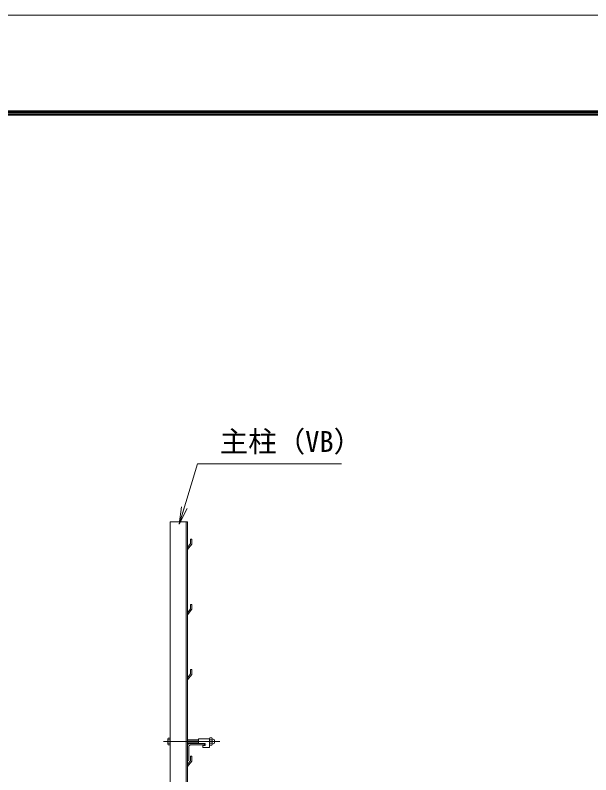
# Model space of a CAD drawing. Units: millimetres, scale not verified. Extents: x -4200 to 4200, y -2970 to 2970.
# Drawn here: x -300 to 1025, y 1222 to 2970 of the extents above; entities that cross this region are included whole.
import ezdxf
from ezdxf.enums import TextEntityAlignment as Align

# ---------------------------------------------------------------- set-up
doc = ezdxf.new("R2010")
doc.units = ezdxf.units.MM
doc.header["$LTSCALE"] = 20
doc.linetypes.add('USER1', pattern=[50.8, 31.75, -6.35, 6.35, -6.35])
for name, color, linetype, lineweight in [('0-0_D-STR1', 1, 'Continuous', 18), ('0-1_D-BMK', 2, 'USER1', 13), ('0-6_D-STR3', 3, 'Continuous', 13), ('0-7_D-STR-TXT', 7, 'Continuous', 9), ('0-8_0', 7, 'Continuous', 9), ('0-B_D-TTL', 7, 'Continuous', 9)]:
    doc.layers.add(name, color=color, linetype=linetype, lineweight=lineweight)
doc.styles.add('ＭＳ ゴシック', font='')
doc.styles.get('ＭＳ ゴシック').set_extended_font_data('MS Gothic')

# ---------------------------------------------------------------- blocks, each defined once
blk = doc.blocks.new('_Open')
at = {"layer": '0-8_0'}
blk.add_line((-20, 3.33), (0, 0), dxfattribs=at)
blk.add_lwpolyline([(-20, -3.33), (0, 0), (-20, 0)], dxfattribs=at)

msp = doc.modelspace()

# ---------------------------------------------------------------- linework, layer by layer
at = {"layer": '0-0_D-STR1'}
for p, q in [((56.53, -111.02), (56.53, 1803.98)), ((96.53, 1803.98), (56.53, 1803.98)), ((93.03, -111.02), (93.03, 1803.98)), ((96.53, -111.02), (96.53, 1803.98)), ((103.53, 1753.98), (96.53, 1744.93)), ((106.53, 1752.86), (96.53, 1740.36)), ((103.53, 1763.86), (103.53, 1753.98)), ((103.53, 1763.86), (106.53, 1763.86)), ((106.53, 1763.86), (106.53, 1752.86)), ((96.53, 1744.93), (96.53, 1740.36)), ((103.53, 1613.86), (103.53, 1603.98)), ((103.53, 1603.98), (96.53, 1594.93)), ((106.53, 1602.86), (96.53, 1590.36)), ((96.53, 1594.93), (96.53, 1590.36)), ((103.53, 1453.98), (96.53, 1444.93)), ((106.53, 1452.86), (96.53, 1440.36)), ((103.53, 1463.86), (103.53, 1453.98)), ((103.53, 1463.86), (106.53, 1463.86)), ((106.53, 1463.86), (106.53, 1452.86)), ((96.53, 1444.93), (96.53, 1440.36)), ((136.53, 1293.98), (101.53, 1293.98)), ((136.53, 1292.98), (136.53, 1293.98)), ((96.53, 1288.98), (96.53, 1253.98)), ((99.53, 1286.48), (99.53, 1255.98)), ((134.53, 1290.98), (104.03, 1290.98)), ((103.53, 1264.36), (103.53, 1254.48)), ((103.53, 1264.36), (106.53, 1264.36)), ((106.53, 1264.36), (106.53, 1253.36)), ((103.53, 1254.48), (96.53, 1245.43)), ((97.53, 1253.98), (96.53, 1253.98)), ((106.53, 1253.36), (96.53, 1240.86)), ((96.53, 1245.43), (96.53, 1240.86))]:
    msp.add_line(p, q, dxfattribs=at)
msp.add_lwpolyline([(103.53, 1613.86), (106.53, 1613.86), (106.53, 1602.86)], dxfattribs=at)
for centre, radius, start, end in [((101.53, 1288.98), 5, 90, 180), ((104.03, 1286.48), 4.5, 90, 180), ((134.53, 1292.98), 2, 270, 0), ((97.53, 1255.98), 2, 270, 0)]:
    msp.add_arc(centre, radius, start, end, dxfattribs=at)
at = {"layer": '0-1_D-BMK'}
msp.add_line((170.76, 1298.48), (41.53, 1298.48), dxfattribs=at)
at = {"layer": '0-6_D-STR3'}
for p, q in [((51.23, 1304.78), (51.92, 1305.99)), ((51.23, 1304.78), (51.23, 1292.18)), ((56.53, 1305.99), (51.92, 1305.99)), ((56.53, 1302.23), (51.92, 1302.23)), ((56.53, 1294.73), (51.92, 1294.73)), ((56.53, 1305.99), (56.53, 1290.97)), ((96.53, 1302.48), (121.78, 1302.48)), ((96.53, 1301.73), (121.78, 1301.73)), ((96.53, 1295.23), (121.78, 1295.23)), ((96.53, 1294.48), (121.78, 1294.48)), ((121.78, 1304.48), (121.78, 1293.98)), ((146.78, 1304.48), (121.78, 1304.48)), ((136.53, 1293.98), (121.78, 1293.98)), ((146.78, 1304.71), (146.78, 1292.37)), ((146.78, 1304.71), (146.78, 1292.37)), ((146.78, 1304.48), (146.78, 1284.48)), ((147.78, 1306.58), (152.28, 1306.58)), ((152.28, 1302.53), (147.78, 1302.53)), ((152.28, 1294.43), (147.78, 1294.43)), ((153.28, 1304.71), (153.28, 1292.37)), ((153.28, 1304.71), (153.28, 1292.37)), ((51.23, 1292.18), (51.92, 1290.97)), ((56.53, 1290.97), (51.92, 1290.97)), ((131.78, 1289.48), (131.78, 1284.48)), ((136.53, 1289.48), (131.78, 1289.48)), ((146.78, 1284.48), (131.78, 1284.48)), ((147.78, 1290.38), (152.28, 1290.38))]:
    msp.add_line(p, q, dxfattribs=at)
for centre, radius, start, end in [((63.76, 1298.48), 12.42, 162.4121, 197.5879), ((54.67, 1304.11), 3.32, 145.61585, 214.38415), ((54.67, 1292.85), 3.32, 145.61585, 214.38415), ((136.53, 1291.73), 2.25, 270, 90), ((149.32, 1304.55), 2.54, 127.21089, 232.78911), ((155.48, 1298.48), 8.7, 152.26063, 207.73937), ((149.33, 1292.4), 2.55, 127.42505, 232.57495), ((150.74, 1304.55), 2.54, 307.21089, 52.78911), ((144.58, 1298.48), 8.7, 332.26063, 27.73937), ((150.73, 1292.4), 2.55, 307.42505, 52.57495), ((153.65, 1305.42), 0.5, 189.83916, 262.83194), ((152.78, 1298.48), 6.5, 277.16806, 82.83194), ((153.65, 1291.53), 0.5, 97.16806, 163.42019)]:
    msp.add_arc(centre, radius, start, end, dxfattribs=at)
at = {"layer": '0-7_D-STR-TXT'}
msp.add_lwpolyline([(451.21, 1937.86), (119.83, 1937.86), (78.14, 1800.2)], dxfattribs=at)
at = {"layer": '0-B_D-TTL', "color": 2, "lineweight": 18}
msp.add_lwpolyline([(-4200, 2970), (4200, 2970), (4200, -2970), (-4200, -2970)], close=True, dxfattribs=at)
at = {"layer": '0-B_D-TTL'}
for points in [[(-3930, 2750), (3930, 2750), (3930, -2750), (-3930, -2750)], [(-3927.5, 2747.5), (3927.5, 2747.5), (3927.5, -2747.5), (-3927.5, -2747.5)], [(-3925, 2745), (3925, 2745), (3925, -2745), (-3925, -2745)], [(-3922.5, 2742.5), (3922.5, 2742.5), (3922.5, -2742.5), (-3922.5, -2742.5)], [(-3920, 2740), (3920, 2740), (3920, -2740), (-3920, -2740)]]:
    msp.add_lwpolyline(points, close=True, dxfattribs=at)

# ---------------------------------------------------------------- block references
at = {"layer": '0-7_D-STR-TXT', "xscale": 2, "yscale": 2, "rotation": 253.14944}
msp.add_blockref('_Open', (77.56, 1798.28), dxfattribs=at)

# ---------------------------------------------------------------- texts
at = {"layer": '0-7_D-STR-TXT', "style": 'ＭＳ ゴシック'}
msp.add_text('主柱（VB）', height=48.09, dxfattribs=at).set_placement((170.76, 1950.44), align=Align.BOTTOM_LEFT)

doc.saveas('drawing.dxf')
